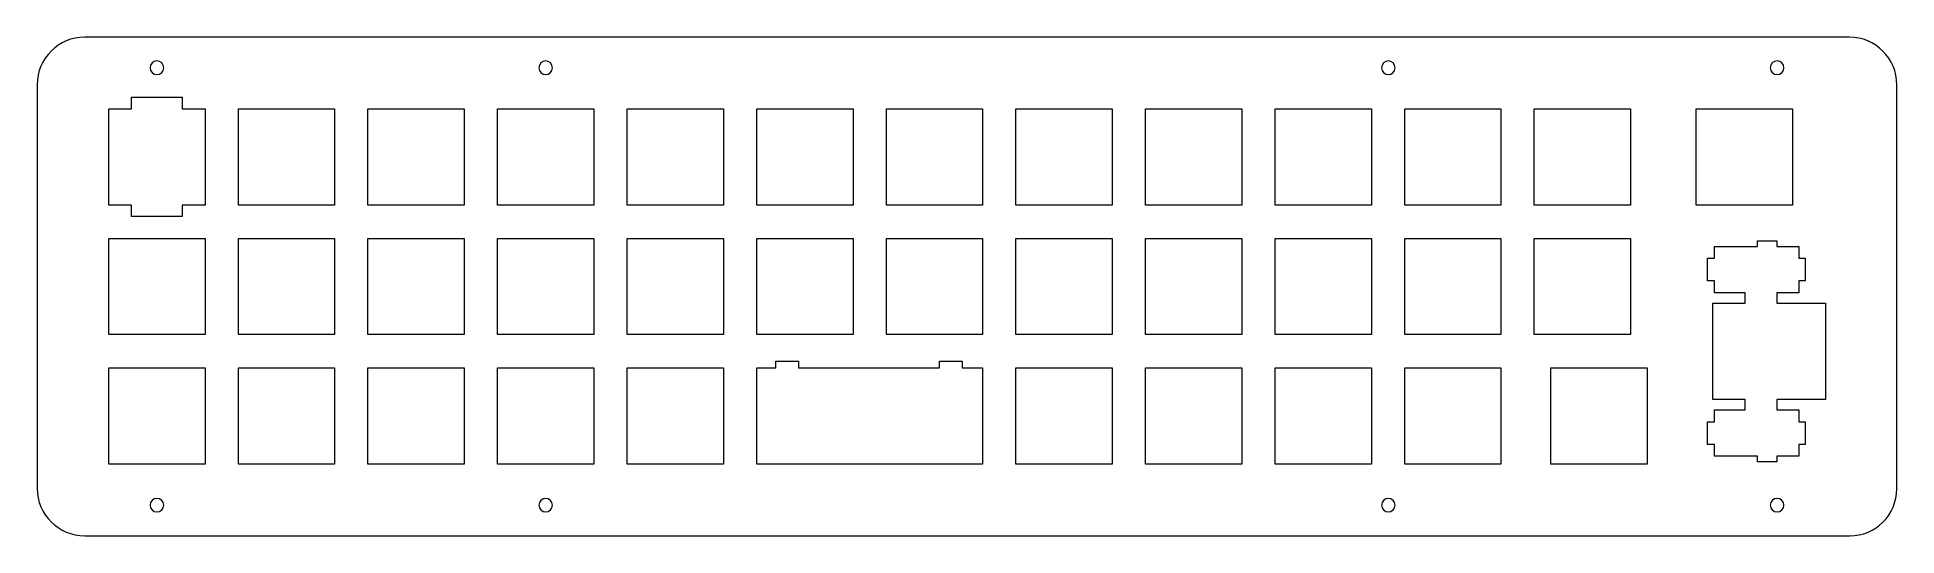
# Model space of a CAD drawing. Header units: millimetres. Extents: x 11667 to 11941, y 11529 to 11602.
import ezdxf

# ---------------------------------------------------------------- set-up
doc = ezdxf.new("R2010")
doc.units = ezdxf.units.MM
doc.layers.add('A-DETL', color=90, linetype='Continuous', lineweight=18)

msp = doc.modelspace()

# ---------------------------------------------------------------- linework, layer by layer
at = {"layer": 'A-DETL'}
for p, q in [((11933.51, 11602.13), (11674.14, 11602.13)), ((11667.14, 11595.13), (11667.14, 11535.83)), ((11940.51, 11535.74), (11940.51, 11595.13)), ((11677.67, 11577.45), (11677.67, 11591.6)), ((11677.67, 11591.6), (11681, 11591.6)), ((11681, 11591.6), (11681, 11593.29)), ((11681, 11593.29), (11688.47, 11593.29)), ((11688.47, 11593.29), (11688.47, 11591.6)), ((11688.47, 11591.6), (11691.82, 11591.6)), ((11691.82, 11591.6), (11691.82, 11577.45)), ((11696.72, 11577.45), (11696.72, 11591.6)), ((11696.72, 11591.6), (11710.87, 11591.6)), ((11710.87, 11591.6), (11710.87, 11577.45)), ((11715.77, 11577.45), (11715.77, 11591.6)), ((11715.77, 11591.6), (11729.92, 11591.6)), ((11729.92, 11591.6), (11729.92, 11577.45)), ((11734.82, 11591.6), (11748.97, 11591.6)), ((11734.82, 11577.45), (11734.82, 11591.6)), ((11748.97, 11591.6), (11748.97, 11577.45)), ((11753.87, 11591.6), (11768.02, 11591.6)), ((11753.87, 11577.45), (11753.87, 11591.6)), ((11768.02, 11591.6), (11768.02, 11577.45)), ((11772.92, 11591.6), (11787.07, 11591.6)), ((11772.92, 11577.45), (11772.92, 11591.6)), ((11787.07, 11591.6), (11787.07, 11577.45)), ((11791.97, 11591.6), (11806.12, 11591.6)), ((11791.97, 11577.45), (11791.97, 11591.6)), ((11806.12, 11591.6), (11806.12, 11577.45)), ((11811.02, 11591.6), (11825.17, 11591.6)), ((11811.02, 11577.45), (11811.02, 11591.6)), ((11825.17, 11591.6), (11825.17, 11577.45)), ((11830.07, 11591.6), (11844.22, 11591.6)), ((11830.07, 11577.45), (11830.07, 11591.6)), ((11844.22, 11591.6), (11844.22, 11577.45)), ((11849.12, 11591.6), (11863.27, 11591.6)), ((11849.12, 11577.45), (11849.12, 11591.6)), ((11863.27, 11591.6), (11863.27, 11577.45)), ((11868.17, 11591.6), (11882.32, 11591.6)), ((11868.17, 11577.45), (11868.17, 11591.6)), ((11882.32, 11591.6), (11882.32, 11577.45)), ((11887.22, 11577.45), (11887.22, 11591.6)), ((11887.22, 11591.6), (11901.37, 11591.6)), ((11901.37, 11591.6), (11901.37, 11577.45)), ((11911.03, 11577.45), (11911.03, 11591.6)), ((11911.03, 11591.6), (11925.18, 11591.6)), ((11925.18, 11591.6), (11925.18, 11577.45)), ((11681, 11577.45), (11677.67, 11577.45)), ((11681, 11575.77), (11681, 11577.45)), ((11691.82, 11577.45), (11688.47, 11577.45)), ((11688.47, 11577.45), (11688.47, 11575.77)), ((11710.87, 11577.45), (11696.72, 11577.45)), ((11729.92, 11577.45), (11715.77, 11577.45)), ((11748.97, 11577.45), (11734.82, 11577.45)), ((11768.02, 11577.45), (11753.87, 11577.45)), ((11787.07, 11577.45), (11772.92, 11577.45)), ((11806.12, 11577.45), (11791.97, 11577.45)), ((11825.17, 11577.45), (11811.02, 11577.45)), ((11844.22, 11577.45), (11830.07, 11577.45)), ((11863.27, 11577.45), (11849.12, 11577.45)), ((11882.32, 11577.45), (11868.17, 11577.45)), ((11901.37, 11577.45), (11887.22, 11577.45)), ((11925.18, 11577.45), (11911.03, 11577.45)), ((11688.47, 11575.77), (11681, 11575.77)), ((11677.67, 11558.4), (11677.67, 11572.55)), ((11677.67, 11572.55), (11691.82, 11572.55)), ((11691.82, 11572.55), (11691.82, 11558.4)), ((11696.72, 11572.55), (11710.87, 11572.55)), ((11696.72, 11558.4), (11696.72, 11572.55)), ((11710.87, 11572.55), (11710.87, 11558.4)), ((11715.77, 11572.55), (11729.92, 11572.55)), ((11715.77, 11558.4), (11715.77, 11572.55)), ((11729.92, 11572.55), (11729.92, 11558.4)), ((11734.82, 11572.55), (11748.97, 11572.55)), ((11734.82, 11558.4), (11734.82, 11572.55)), ((11748.97, 11572.55), (11748.97, 11558.4)), ((11753.87, 11558.4), (11753.87, 11572.55)), ((11753.87, 11572.55), (11768.02, 11572.55)), ((11768.02, 11572.55), (11768.02, 11558.4)), ((11772.92, 11558.4), (11772.92, 11572.55)), ((11772.92, 11572.55), (11787.07, 11572.55)), ((11787.07, 11572.55), (11787.07, 11558.4)), ((11791.97, 11558.4), (11791.97, 11572.55)), ((11791.97, 11572.55), (11806.12, 11572.55)), ((11806.12, 11572.55), (11806.12, 11558.4)), ((11811.02, 11558.4), (11811.02, 11572.55)), ((11811.02, 11572.55), (11825.17, 11572.55)), ((11825.17, 11572.55), (11825.17, 11558.4)), ((11830.07, 11558.4), (11830.07, 11572.55)), ((11830.07, 11572.55), (11844.22, 11572.55)), ((11844.22, 11572.55), (11844.22, 11558.4)), ((11849.12, 11558.4), (11849.12, 11572.55)), ((11849.12, 11572.55), (11863.27, 11572.55)), ((11863.27, 11572.55), (11863.27, 11558.4)), ((11868.17, 11558.4), (11868.17, 11572.55)), ((11868.17, 11572.55), (11882.32, 11572.55)), ((11882.32, 11572.55), (11882.32, 11558.4)), ((11887.22, 11558.4), (11887.22, 11572.55)), ((11887.22, 11572.55), (11901.37, 11572.55)), ((11901.37, 11572.55), (11901.37, 11558.4)), ((11920.03, 11571.38), (11920.03, 11572.21)), ((11920.03, 11572.21), (11922.85, 11572.21)), ((11922.85, 11572.21), (11922.85, 11571.38)), ((11912.7, 11566.31), (11912.7, 11569.64)), ((11912.7, 11569.64), (11913.69, 11569.64)), ((11913.69, 11569.64), (11913.69, 11571.38)), ((11913.69, 11571.38), (11920.03, 11571.38)), ((11922.85, 11571.38), (11926.12, 11571.38)), ((11926.12, 11571.38), (11926.12, 11569.64)), ((11926.12, 11569.64), (11927.05, 11569.64)), ((11927.05, 11569.64), (11927.05, 11566.31)), ((11913.69, 11566.31), (11912.7, 11566.31)), ((11913.69, 11564.57), (11913.69, 11566.31)), ((11927.05, 11566.31), (11926.12, 11566.31)), ((11926.12, 11566.31), (11926.12, 11564.57)), ((11918.21, 11564.57), (11913.69, 11564.57)), ((11918.21, 11563.03), (11918.21, 11564.57)), ((11926.12, 11564.57), (11922.85, 11564.57)), ((11922.85, 11564.57), (11922.85, 11563.03)), ((11913.46, 11548.88), (11913.46, 11563.03)), ((11913.46, 11563.03), (11918.21, 11563.03)), ((11922.85, 11563.03), (11930.01, 11563.03)), ((11930.01, 11563.03), (11930.01, 11548.88)), ((11691.82, 11558.4), (11677.67, 11558.4)), ((11710.87, 11558.4), (11696.72, 11558.4)), ((11729.92, 11558.4), (11715.77, 11558.4)), ((11748.97, 11558.4), (11734.82, 11558.4)), ((11768.02, 11558.4), (11753.87, 11558.4)), ((11787.07, 11558.4), (11772.92, 11558.4)), ((11806.12, 11558.4), (11791.97, 11558.4)), ((11825.17, 11558.4), (11811.02, 11558.4)), ((11844.22, 11558.4), (11830.07, 11558.4)), ((11863.27, 11558.4), (11849.12, 11558.4)), ((11882.32, 11558.4), (11868.17, 11558.4)), ((11901.37, 11558.4), (11887.22, 11558.4)), ((11677.67, 11539.35), (11677.67, 11553.5)), ((11677.67, 11553.5), (11691.82, 11553.5)), ((11691.82, 11553.5), (11691.82, 11539.35)), ((11696.72, 11553.5), (11710.87, 11553.5)), ((11696.72, 11539.35), (11696.72, 11553.5)), ((11710.87, 11553.5), (11710.87, 11539.35)), ((11715.77, 11553.5), (11729.92, 11553.5)), ((11715.77, 11539.35), (11715.77, 11553.5)), ((11729.92, 11553.5), (11729.92, 11539.35)), ((11734.82, 11553.5), (11748.97, 11553.5)), ((11734.82, 11539.35), (11734.82, 11553.5)), ((11748.97, 11553.5), (11748.97, 11539.35)), ((11753.87, 11553.5), (11768.02, 11553.5)), ((11753.87, 11539.35), (11753.87, 11553.5)), ((11768.02, 11553.5), (11768.02, 11539.35)), ((11772.92, 11539.35), (11772.92, 11553.5)), ((11772.92, 11553.5), (11775.73, 11553.5)), ((11775.73, 11553.5), (11775.73, 11554.5)), ((11775.73, 11554.5), (11779.06, 11554.5)), ((11779.06, 11554.5), (11779.06, 11553.5)), ((11779.06, 11553.5), (11799.78, 11553.5)), ((11799.78, 11553.5), (11799.78, 11554.5)), ((11799.78, 11554.5), (11803.11, 11554.5)), ((11803.11, 11554.5), (11803.11, 11553.5)), ((11803.11, 11553.5), (11806.12, 11553.5)), ((11806.12, 11553.5), (11806.12, 11539.35)), ((11811.02, 11539.35), (11811.02, 11553.5)), ((11811.02, 11553.5), (11825.17, 11553.5)), ((11825.17, 11553.5), (11825.17, 11539.35)), ((11830.07, 11539.35), (11830.07, 11553.5)), ((11830.07, 11553.5), (11844.22, 11553.5)), ((11844.22, 11553.5), (11844.22, 11539.35)), ((11849.12, 11539.35), (11849.12, 11553.5)), ((11849.12, 11553.5), (11863.27, 11553.5)), ((11863.27, 11553.5), (11863.27, 11539.35)), ((11868.17, 11539.35), (11868.17, 11553.5)), ((11868.17, 11553.5), (11882.32, 11553.5)), ((11882.32, 11553.5), (11882.32, 11539.35)), ((11889.66, 11539.35), (11889.66, 11553.5)), ((11889.66, 11553.5), (11903.81, 11553.5)), ((11903.81, 11553.5), (11903.81, 11539.35)), ((11918.21, 11548.88), (11913.46, 11548.88)), ((11913.69, 11545.6), (11913.69, 11547.34)), ((11913.69, 11547.34), (11918.21, 11547.34)), ((11918.21, 11547.34), (11918.21, 11548.88)), ((11930.01, 11548.88), (11922.85, 11548.88)), ((11922.85, 11548.88), (11922.85, 11547.34)), ((11922.85, 11547.34), (11926.12, 11547.34)), ((11926.12, 11547.34), (11926.12, 11545.6)), ((11912.7, 11542.27), (11912.7, 11545.6)), ((11912.7, 11545.6), (11913.69, 11545.6)), ((11926.12, 11545.6), (11927.05, 11545.6)), ((11927.05, 11545.6), (11927.05, 11542.27)), ((11913.69, 11542.27), (11912.7, 11542.27)), ((11913.69, 11540.53), (11913.69, 11542.27)), ((11927.05, 11542.27), (11926.12, 11542.27)), ((11926.12, 11542.27), (11926.12, 11540.53)), ((11691.82, 11539.35), (11677.67, 11539.35)), ((11710.87, 11539.35), (11696.72, 11539.35)), ((11729.92, 11539.35), (11715.77, 11539.35)), ((11748.97, 11539.35), (11734.82, 11539.35)), ((11768.02, 11539.35), (11753.87, 11539.35)), ((11806.12, 11539.35), (11772.92, 11539.35)), ((11825.17, 11539.35), (11811.02, 11539.35)), ((11844.22, 11539.35), (11830.07, 11539.35)), ((11863.27, 11539.35), (11849.12, 11539.35)), ((11882.32, 11539.35), (11868.17, 11539.35)), ((11903.81, 11539.35), (11889.66, 11539.35)), ((11920.03, 11540.53), (11913.69, 11540.53)), ((11920.03, 11539.69), (11920.03, 11540.53)), ((11922.85, 11539.69), (11920.03, 11539.69)), ((11926.12, 11540.53), (11922.85, 11540.53)), ((11922.85, 11540.53), (11922.85, 11539.69)), ((11674.14, 11528.83), (11933.59, 11528.83))]:
    msp.add_line(p, q, dxfattribs=at)
for centre, radius, start, end in [((11674.14, 11595.13), 7, 90, 180), ((11933.51, 11595.13), 7, 0, 90), ((11684.74, 11597.63), 1, 0, 180), ((11684.74, 11597.63), 1, 180, 0), ((11741.89, 11597.63), 1, 0, 180), ((11741.89, 11597.63), 1, 180, 0), ((11865.76, 11597.63), 1, 0, 180), ((11865.76, 11597.63), 1, 180, 0), ((11922.91, 11597.63), 1, 0, 180), ((11922.91, 11597.63), 1, 180, 0), ((11674.14, 11535.83), 7, 180, 270), ((11684.74, 11533.33), 1, 0, 180), ((11684.74, 11533.33), 1, 180, 0), ((11741.89, 11533.33), 1, 0, 180), ((11741.89, 11533.33), 1, 180, 0), ((11865.76, 11533.33), 1, 0, 180), ((11865.76, 11533.33), 1, 180, 0), ((11922.91, 11533.33), 1, 0, 180), ((11922.91, 11533.33), 1, 180, 0), ((11933.59, 11535.74), 6.91, 270, 0)]:
    msp.add_arc(centre, radius, start, end, dxfattribs=at)

doc.saveas('drawing.dxf')
